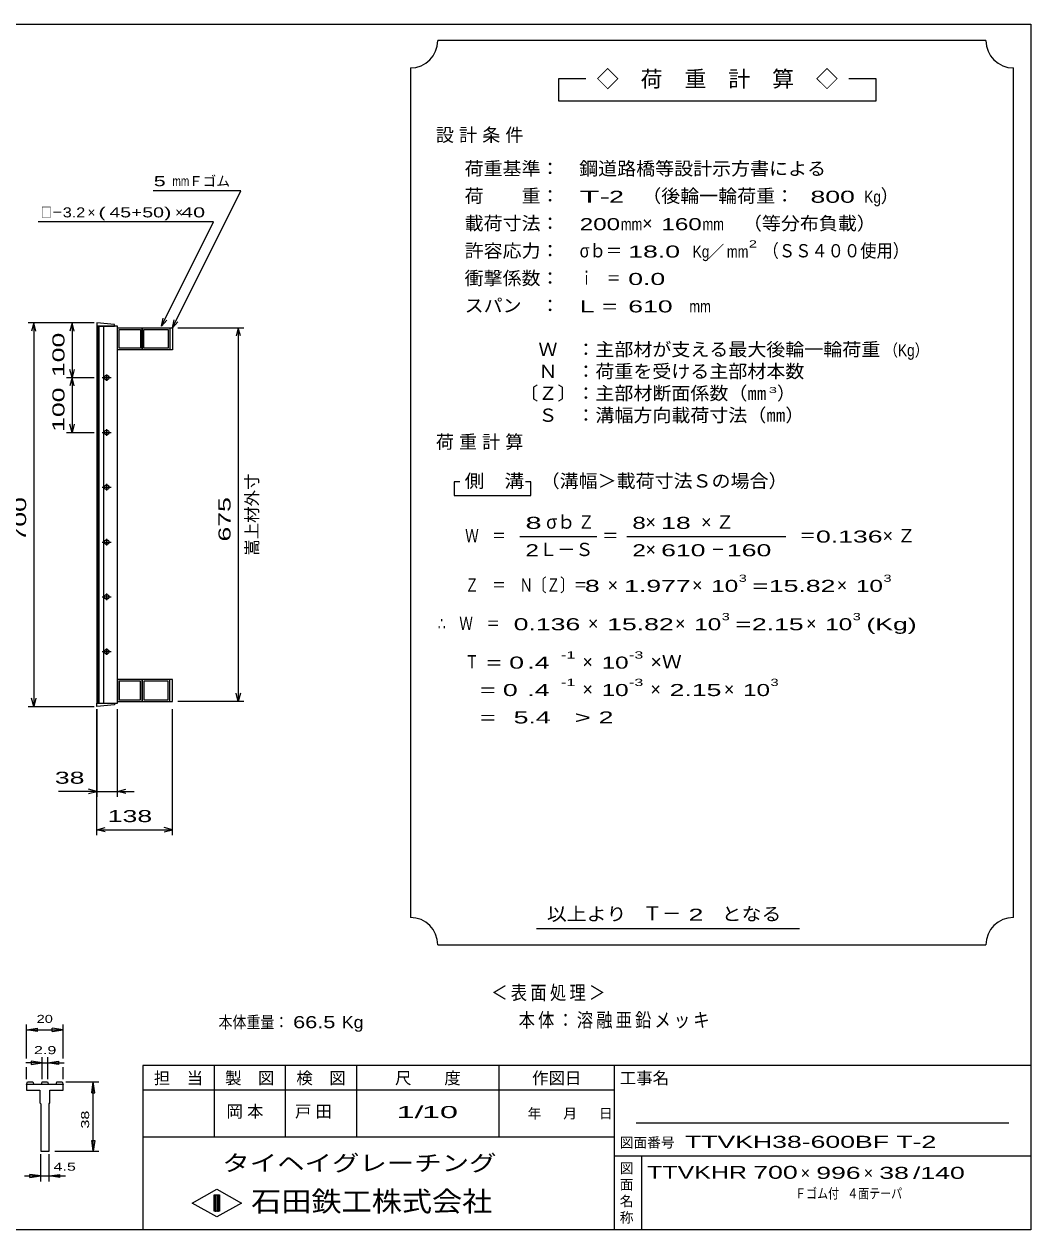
# Model space of a CAD drawing. Units: millimetres, scale not verified. Extents: x -1820 to 1731, y -1282 to 1054.
# Drawn here: x -106 to 1731, y -1146 to 1054 of the extents above; entities that cross this region are included whole.
import ezdxf
from ezdxf.enums import TextEntityAlignment as Align

# ---------------------------------------------------------------- set-up
doc = ezdxf.new("R2010")
doc.units = ezdxf.units.MM
doc.header["$LTSCALE"] = 10
for name, color, linetype, lineweight in [('0_2', 150, 'Continuous', 25), ('16', 3, 'Continuous', 25), ('22', 2, 'Continuous', 25), ('32', 4, 'Continuous', 25)]:
    doc.layers.add(name, color=color, linetype=linetype, lineweight=lineweight)
doc.styles.add('ベクトル', font='')
doc.styles.get('ベクトル').set_extended_font_data('ベクトル')

msp = doc.modelspace()

# ---------------------------------------------------------------- linework, layer by layer
at = {"layer": '0_2'}
for p, q in [((-1729, 1053.5), (1731, 1053.5)), ((1731, 1053.5), (1731, -1146.5)), ((1731, -846.5), (111, -846.5)), ((111, -846.5), (111, -1146.5)), ((241, -846.5), (241, -976.5)), ((371, -976.5), (371, -846.5)), ((501, -846.5), (501, -976.5)), ((761, -976.5), (761, -846.5)), ((971, -846.5), (971, -1146.5)), ((971, -891.5), (111, -891.5)), ((1691, -951.5), (1011, -951.5)), ((111, -976.5), (971, -976.5)), ((971, -1011.5), (1731, -1011.5)), ((1021, -1146.5), (1021, -1011.5)), ((201, -1097.5), (246, -1072.5)), ((246, -1072.5), (291, -1097.5)), ((246, -1122.5), (201, -1097.5)), ((241, -1082.5), (251, -1082.5)), ((241, -1112.5), (241, -1082.5)), ((241, -1082.5), (243, -1082.5)), ((243, -1082.5), (243, -1112.5)), ((245, -1112.5), (245, -1082.5)), ((245, -1082.5), (247, -1082.5)), ((291, -1097.5), (246, -1122.5)), ((247, -1082.5), (247, -1112.5)), ((249, -1112.5), (249, -1082.5)), ((249, -1082.5), (251, -1082.5)), ((251, -1082.5), (251, -1112.5)), ((251, -1082.5), (251, -1112.5)), ((251, -1112.5), (241, -1112.5)), ((243, -1112.5), (245, -1112.5)), ((247, -1112.5), (249, -1112.5)), ((1731, -1146.5), (-1729, -1146.5))]:
    msp.add_line(p, q, dxfattribs=at)
at = {"layer": '16'}
for p, q in [((59, 505.5), (27, 508.5)), ((27, 508.5), (27, 502.5)), ((27, 502.5), (59, 502.5)), ((27, 502.5), (27, -185.5)), ((65, 502.5), (27, 502.5)), ((28.5, 502.5), (28.5, -185.5)), ((31.5, -185.5), (31.5, 502.5)), ((39, 502.5), (39, -185.5)), ((59, 502.5), (59, 505.5)), ((65, -185.5), (65, 502.5)), ((65, 499.5), (110, 499.5)), ((65, 459.5), (65, 499.5)), ((68, 496.5), (107, 496.5)), ((68, 462.5), (68, 496.5)), ((107, 496.5), (107, 462.5)), ((110, 499.5), (110, 459.5)), ((110, 499.5), (160, 499.5)), ((110, 459.5), (110, 499.5)), ((113, 496.5), (157, 496.5)), ((113, 462.5), (113, 496.5)), ((157, 496.5), (157, 462.5)), ((160, 499.5), (160, 459.5)), ((160, 499.5), (165, 499.5)), ((165, 499.5), (165, 459.5)), ((107, 462.5), (68, 462.5)), ((157, 462.5), (113, 462.5)), ((110, 459.5), (65, 459.5)), ((160, 459.5), (110, 459.5)), ((165, 459.5), (160, 459.5)), ((37, 408.5), (53, 408.5)), ((47, 411.5), (43, 411.5)), ((43, 405.5), (47, 405.5)), ((45, 414.5), (45, 402.5)), ((37, 308.5), (53, 308.5)), ((47, 311.5), (43, 311.5)), ((45, 314.5), (45, 302.5)), ((43, 305.5), (47, 305.5)), ((37, 208.5), (53, 208.5)), ((47, 211.5), (43, 211.5)), ((43, 205.5), (47, 205.5)), ((45, 214.5), (45, 202.5)), ((47, 111.5), (43, 111.5)), ((45, 114.5), (45, 102.5)), ((37, 108.5), (53, 108.5)), ((43, 105.5), (47, 105.5)), ((37, 8.5), (53, 8.5)), ((47, 11.5), (43, 11.5)), ((43, 5.5), (47, 5.5)), ((45, 14.5), (45, 2.5)), ((45, -85.5), (45, -97.5)), ((37, -91.5), (53, -91.5)), ((47, -88.5), (43, -88.5)), ((43, -94.5), (47, -94.5)), ((110, -142.5), (65, -142.5)), ((65, -142.5), (65, -182.5)), ((107, -145.5), (68, -145.5)), ((68, -145.5), (68, -179.5)), ((107, -179.5), (107, -145.5)), ((110, -182.5), (110, -142.5)), ((160, -142.5), (110, -142.5)), ((110, -142.5), (110, -182.5)), ((157, -145.5), (113, -145.5)), ((113, -145.5), (113, -179.5)), ((157, -179.5), (157, -145.5)), ((160, -182.5), (160, -142.5)), ((165, -142.5), (160, -142.5)), ((165, -182.5), (165, -142.5)), ((27, -185.5), (59, -185.5)), ((27, -191.5), (27, -185.5)), ((27, -185.5), (65, -185.5)), ((59, -188.5), (27, -191.5)), ((59, -185.5), (59, -188.5)), ((65, -182.5), (110, -182.5)), ((68, -179.5), (107, -179.5)), ((110, -182.5), (160, -182.5)), ((113, -179.5), (157, -179.5)), ((160, -182.5), (165, -182.5))]:
    msp.add_line(p, q, dxfattribs=at)
for centre, radius, start, end in [((43, 408.5), 3, 90, 270), ((45, 408.5), 4, 46.6, 133.4), ((45, 408.5), 4, 226.6, 313.4), ((47, 408.5), 3, 270, 90), ((43, 308.5), 3, 90, 270), ((45, 308.5), 4, 46.6, 133.4), ((47, 308.5), 3, 270, 90), ((45, 308.5), 4, 226.6, 313.4), ((43, 208.5), 3, 90, 270), ((45, 208.5), 4, 46.6, 133.4), ((45, 208.5), 4, 226.6, 313.4), ((47, 208.5), 3, 270, 90), ((43, 108.5), 3, 90, 270), ((45, 108.5), 4, 46.6, 133.4), ((47, 108.5), 3, 270, 90), ((45, 108.5), 4, 226.6, 313.4), ((43, 8.5), 3, 90, 270), ((45, 8.5), 4, 46.6, 133.4), ((45, 8.5), 4, 226.6, 313.4), ((47, 8.5), 3, 270, 90), ((45, -91.5), 4, 46.6, 133.4), ((43, -91.5), 3, 90, 270), ((45, -91.5), 4, 226.6, 313.4), ((47, -91.5), 3, 270, 90)]:
    msp.add_arc(centre, radius, start, end, dxfattribs=at)
at = {"layer": '22', "color": 4}
for p, q in [((1649, 1023.5), (649, 1023.5)), ((599, 973.5), (599, -576.5)), ((1699, -576.5), (1699, 973.5)), ((919, 953.5), (869, 953.5)), ((869, 953.5), (869, 913.5)), ((1449, 953.5), (1399, 953.5)), ((1449, 913.5), (1449, 953.5)), ((869, 913.5), (1449, 913.5)), ((290, 749.5), (130, 749.5)), ((165, 499.5), (290, 749.5)), ((240, 692.5), (-80, 692.5)), ((145, 502.5), (240, 692.5)), ((22, 508.5), (-98, 508.5)), ((-88, 508.5), (-92, 493.5)), ((-84, 493.5), (-88, 508.5)), ((-88, 508.5), (-88, -191.5)), ((22, 508.5), (-28, 508.5)), ((-18, 508.5), (-22, 493.5)), ((-14, 493.5), (-18, 508.5)), ((-18, 508.5), (-18, 408.5)), ((145, 502.5), (148, 517.1)), ((145, 502.5), (155, 513.5)), ((165, 499.5), (168, 514.1)), ((165, 499.5), (175, 510.5)), ((175, 499.5), (295, 499.5)), ((285, 499.5), (281, 484.5)), ((289, 484.5), (285, 499.5)), ((285, 499.5), (285, -182.5)), ((-18, 408.5), (-22, 423.5)), ((-14, 423.5), (-18, 408.5)), ((-28, 408.5), (22, 408.5)), ((-18, 408.5), (-22, 393.5)), ((-14, 393.5), (-18, 408.5)), ((-18, 408.5), (-18, 308.5)), ((-28, 308.5), (22, 308.5)), ((-18, 308.5), (-22, 323.5)), ((-14, 323.5), (-18, 308.5)), ((689, 218.5), (679, 218.5)), ((679, 218.5), (679, 193.5)), ((819, 218.5), (809, 218.5)), ((819, 193.5), (819, 218.5)), ((679, 193.5), (819, 193.5)), ((799, 118.5), (939, 118.5)), ((994, 118.5), (1284, 118.5)), ((285, -182.5), (281, -167.5)), ((289, -167.5), (285, -182.5)), ((-98, -191.5), (22, -191.5)), ((-88, -191.5), (-92, -176.5)), ((-84, -176.5), (-88, -191.5)), ((27, -196.5), (27, -356.5)), ((27, -426.5), (27, -196.5)), ((65, -356.5), (65, -196.5)), ((165, -426.5), (165, -196.5)), ((295, -182.5), (175, -182.5)), ((27, -346.5), (-43, -346.5)), ((27, -346.5), (12, -342.5)), ((12, -350.5), (27, -346.5)), ((27, -346.5), (65, -346.5)), ((65, -346.5), (80, -342.5)), ((80, -350.5), (65, -346.5)), ((65, -346.5), (95, -346.5)), ((27, -416.5), (42, -412.5)), ((42, -420.5), (27, -416.5)), ((27, -416.5), (165, -416.5)), ((165, -416.5), (150, -412.5)), ((150, -420.5), (165, -416.5)), ((829, -596.5), (1309, -596.5)), ((649, -626.5), (1649, -626.5))]:
    msp.add_line(p, q, dxfattribs=at)
for centre, start, end in [((599, 1023.5), 270, 0), ((1699, 1023.5), 180, 270), ((599, -626.5), 0, 90), ((1699, -626.5), 90, 180)]:
    msp.add_arc(centre, 50, start, end, dxfattribs=at)
at = {"layer": '32'}
for p, q in [((-101, -833.5), (-101, -771.5)), ((-101, -781.5), (-81, -778.5)), ((-81, -784.5), (-101, -781.5)), ((-101, -781.5), (-34.33, -781.5)), ((-81, -784.5), (-81, -778.5)), ((-34.33, -781.5), (-54.33, -778.5)), ((-54.33, -784.5), (-54.33, -778.5)), ((-54.33, -784.5), (-34.33, -781.5)), ((-34.33, -833.5), (-34.33, -771.5)), ((-72.5, -871.5), (-72.5, -831.5)), ((-62.83, -831.5), (-62.83, -871.5)), ((-72.5, -841.5), (-102.5, -841.5)), ((-101, -871.5), (-101, -849.5)), ((-72.5, -841.5), (-92.5, -838.5)), ((-92.5, -838.5), (-92.5, -844.5)), ((-92.5, -844.5), (-72.5, -841.5)), ((-72.5, -841.5), (-62.83, -841.5)), ((-62.83, -841.5), (-42.83, -838.5)), ((-42.83, -844.5), (-62.83, -841.5)), ((-62.83, -841.5), (-32.83, -841.5)), ((-42.83, -838.5), (-42.83, -844.5)), ((-34.33, -871.5), (-34.33, -849.5)), ((-101, -881.5), (-99.33, -876.5)), ((-99.33, -876.5), (-89.67, -876.5)), ((-89.67, -876.5), (-88, -881.5)), ((-74.17, -881.5), (-72.5, -876.5)), ((-72.5, -876.5), (-62.83, -876.5)), ((-62.83, -876.5), (-61.17, -881.5)), ((-47.33, -881.5), (-45.67, -876.5)), ((-45.67, -876.5), (-36, -876.5)), ((-36, -876.5), (-34.33, -881.5)), ((-29.33, -876.5), (30.67, -876.5)), ((17.67, -896.5), (20.67, -876.5)), ((23.67, -896.5), (20.67, -876.5)), ((20.67, -1003.17), (20.67, -876.5)), ((-101, -881.5), (-101, -891.5)), ((-34.33, -881.5), (-101, -881.5)), ((-101, -891.5), (-76.83, -891.5)), ((-76.83, -891.5), (-76.83, -914.83)), ((-58.5, -914.83), (-58.5, -891.5)), ((-58.5, -891.5), (-34.33, -891.5)), ((-34.33, -891.5), (-34.33, -881.5)), ((17.67, -896.5), (23.67, -896.5)), ((-76.83, -914.83), (-75.17, -916.5)), ((-75.17, -916.5), (-75.17, -1003.17)), ((-60.17, -916.5), (-58.5, -914.83)), ((-60.17, -1003.17), (-60.17, -916.5)), ((20.67, -1003.17), (17.67, -983.17)), ((17.67, -983.17), (23.67, -983.17)), ((23.67, -983.17), (20.67, -1003.17)), ((-75.17, -1003.17), (-60.17, -1003.17)), ((-75.17, -1058.17), (-75.17, -1008.17)), ((-60.17, -1058.17), (-60.17, -1008.17)), ((-49.33, -1003.17), (30.67, -1003.17)), ((-105.17, -1048.17), (-75.17, -1048.17)), ((-75.17, -1048.17), (-95.17, -1045.17)), ((-95.17, -1051.17), (-95.17, -1045.17)), ((-95.17, -1051.17), (-75.17, -1048.17)), ((-75.17, -1048.17), (-60.17, -1048.17)), ((-60.17, -1048.17), (-40.17, -1045.17)), ((-40.17, -1051.17), (-60.17, -1048.17)), ((-60.17, -1048.17), (-30.17, -1048.17)), ((-40.17, -1051.17), (-40.17, -1045.17))]:
    msp.add_line(p, q, dxfattribs=at)

# ---------------------------------------------------------------- texts
at = {"layer": '0_2', "style": 'ベクトル'}
for s, height, p in [('担\u3000当', 21.99, (131, -869.5)), ('製\u3000図', 21.99, (261, -869.5)), ('検\u3000図', 21.99, (391, -869.5)), ('尺\u3000\u3000度', 21.99, (571, -869.5)), ('作図日', 21.99, (821, -869.5)), ('工事名', 21.99, (981, -869.5)), ('年', 18.33, (813, -934)), ('月', 18.33, (878, -934)), ('日', 18.33, (943, -934)), ('図面番号', 18.33, (981, -987)), ('図', 18.33, (981, -1034)), ('面', 18.33, (981, -1064)), ('名', 18.33, (981, -1094)), ('称', 18.33, (981, -1124))]:
    msp.add_text(s, height=height, dxfattribs=at).set_placement(p, align=Align.MIDDLE_LEFT)
at = {"layer": '0_2', "color": 222, "style": 'ベクトル'}
for s, height, width, p in [('タイヘイグレーチング', 29.33, 1.25, (256, -1024.5)), ('石田鉄工株式会社', 36.66, 1.1, (308.5, -1094.5))]:
    msp.add_text(s, height=height, dxfattribs=dict(at, width=width)).set_placement(p, align=Align.MIDDLE_LEFT)
at = {"layer": '22', "style": 'ベクトル'}
for s, height, p in [('◇\u3000荷\u3000重\u3000計\u3000算\u3000◇', 29.33, (939, 953.5)), ('Ｆゴム', 18.33, (195, 767)), ('）', 24.19, (1457, 740)), ('×', 18.33, (10, 710)), ('×', 18.33, (170, 710)), ('×', 24.19, (1022, 690)), ('／', 21.99, (1141.5, 638.5)), ('）', 24.19, (1268, 380)), ('σｂ', 24.19, (847, 145)), ('×', 24.19, (1028, 145)), ('Ｌ－Ｓ', 24.19, (834, 95)), ('×', 24.19, (1028, 95)), ('×', 24.19, (959, 30)), ('×', 24.19, (1113, 30)), ('×', 24.19, (1377, 30)), ('×', 24.19, (923, -40)), ('×', 24.19, (1082, -40)), ('×', 24.19, (1321, -40)), ('×', 24.19, (913, -110)), ('×', 24.19, (913, -160)), ('×', 24.19, (1037, -160)), ('×', 24.19, (1171, -160)), ('Ｔ－', 25.66, (1023, -569)), ('×', 21.99, (1311, -1042.5)), ('×', 21.99, (1426, -1042.5))]:
    msp.add_text(s, height=height, dxfattribs=at).set_placement(p, align=Align.MIDDLE_LEFT)
for s, height, width, p in [('荷重基準：\u3000', 24.19, 1.05, (698, 790)), ('鋼道路橋等設計示方書による', 24.19, 1.05, (907, 790)), (' 5 ', 18.33, 1.6, (120, 767)), ('mm', 18.33, 0.75, (165, 767)), ('荷\u3000\u3000重：\u3000', 24.19, 1.05, (698, 740)), ('T-', 21.99, 2, (908, 738.5)), (' 2 ', 21.99, 1.65, (948, 738.5)), ('（後輪一輪荷重：', 24.19, 1.05, (1022, 740)), ('  800', 21.99, 1.65, (1302, 738.5)), ('Kg', 21.99, 0.85, (1427, 738.5)), ('□－', 18.33, 0.8, (-75, 710)), ('3.2', 18.33, 1.2, (-35, 710)), ('(', 18.33, 1.6, (30, 710)), ('45', 18.33, 1.45, (50, 710)), ('+', 18.33, 1.35, (90, 710)), ('50', 18.33, 1.45, (110, 710)), (')', 18.33, 1.6, (150, 710)), (' 40 ', 18.33, 1.6, (170, 710)), ('載荷寸法：\u3000', 24.19, 1.05, (698, 690)), ('\u3000（等分布負載）', 24.19, 1.05, (1171, 690)), ('200', 21.99, 1.5, (908, 688.5)), ('mm', 21.99, 0.8, (983, 688.5)), ('160', 21.99, 1.5, (1057, 688.5)), ('mm', 21.99, 0.8, (1132, 688.5)), ('許容応力：\u3000', 24.19, 1.05, (698, 640)), ('σｂ＝', 24.19, 0.9, (908, 640)), (' 18.0', 21.99, 1.65, (983, 638.5)), ('Kg', 21.99, 0.85, (1114, 638.5)), ('mm', 21.99, 0.8, (1176.5, 638.5)), ('2', 13.2, 1.5, (1216.5, 652.5)), ('（ＳＳ４００使用）', 24.19, 0.9, (1241.5, 640)), ('衝撃係数：\u3000', 24.19, 1.05, (698, 590)), ('ｉ\u3000＝', 24.19, 0.75, (908, 590)), (' 0.0', 21.99, 1.65, (983, 588.5)), ('スパン\u3000：\u3000', 24.19, 1.05, (698, 540)), ('L =', 21.99, 1.65, (908, 538.5)), (' 610 ', 21.99, 1.65, (983, 538.5)), ('mm', 21.99, 0.8, (1108, 538.5)), ('\u3000Ｗ\u3000：主部材が支える最大後輪一輪荷重', 24.19, 1.05, (798, 460)), ('（Kg）', 21.99, 0.85, (1463, 458.5)), ('\u3000Ｎ\u3000：荷重を受ける主部材本数', 24.19, 1.05, (798, 420)), ('〔Ｚ〕：主部材断面係数（㎜', 24.19, 1.05, (798, 380)), ('3', 11, 1.8, (1253, 386)), ('\u3000Ｓ\u3000：溝幅方向載荷寸法（㎜）', 24.19, 1.05, (798, 340)), ('側\u3000溝', 24.19, 1.1, (698, 220)), ('\u3000（溝幅＞載荷寸法Ｓの場合）', 24.19, 1.05, (802, 220)), ('8', 21.99, 1.8, (809, 143.5)), ('Ｚ', 24.19, 0.9, (905, 145)), ('8', 21.99, 1.5, (1004, 143.5)), (' 18 ', 21.99, 1.65, (1043, 143.5)), ('Ｗ\u3000＝', 24.19, 0.75, (699, 120)), ('＝', 24.19, 0.9, (949, 120)), ('＝', 24.19, 0.9, (1309, 120)), ('0.136', 21.99, 1.65, (1339, 118.5)), ('2', 21.99, 1.5, (809, 93.5)), ('2', 21.99, 1.5, (1004, 93.5)), (' 610 ', 21.99, 1.65, (1043, 93.5)), ('－', 24.19, 0.75, (1148, 95)), (' 160 ', 21.99, 1.65, (1163, 93.5)), ('Ｚ\u3000＝\u3000Ｎ〔Ｚ〕＝', 24.19, 0.75, (699, 30)), ('3', 13.2, 1.5, (1198, 42.5)), ('3', 13.2, 1.5, (1462, 42.5)), (' 8 ', 21.99, 1.65, (904, 28.5)), ('1.977', 21.99, 1.65, (989, 28.5)), ('10', 21.99, 1.5, (1148, 28.5)), ('=', 21.99, 1.7, (1223, 28.5)), ('15.82', 21.99, 1.65, (1253, 28.5)), ('10', 21.99, 1.5, (1412, 28.5)), ('3', 13.2, 1.5, (1167, -27.5)), ('3', 13.2, 1.5, (1406, -27.5)), ('∴\u3000Ｗ\u3000＝', 24.19, 0.75, (649, -40)), (' 0.136', 21.99, 1.65, (774, -41.5)), ('15.82', 21.99, 1.65, (958, -41.5)), ('10', 21.99, 1.5, (1117, -41.5)), ('=', 21.99, 1.7, (1192, -41.5)), ('2.15', 21.99, 1.65, (1222, -41.5)), ('10', 21.99, 1.5, (1356, -41.5)), ('(Kg)', 21.99, 1.65, (1431, -41.5)), ('Ｔ', 24.19, 0.75, (699, -110)), (' = 0', 21.99, 1.65, (724, -111.5)), (' .4 ', 21.99, 1.65, (799, -111.5)), ('-1', 13.2, 1.65, (874, -97.5)), ('10', 21.99, 1.5, (948, -111.5)), ('-3', 13.2, 1.65, (998, -97.5)), ('×Ｗ', 24.19, 1.1, (1037, -110)), ('  = 0', 21.99, 1.65, (699, -161.5)), (' .4 ', 21.99, 1.65, (799, -161.5)), ('-1', 13.2, 1.65, (874, -147.5)), ('10', 21.99, 1.5, (948, -161.5)), ('-3', 13.2, 1.65, (998, -147.5)), ('2.15', 21.99, 1.65, (1072, -161.5)), ('10', 21.99, 1.5, (1206, -161.5)), ('3', 13.2, 1.5, (1256, -147.5)), ('  =', 21.99, 1.65, (699, -211.5)), (' 5.4', 21.99, 1.65, (774, -211.5)), ('>', 21.99, 1.7, (899, -211.5)), (' 2 ', 21.99, 1.65, (929, -211.5)), (' 38 ', 21.99, 1.65, (-63, -321.5)), (' 138 ', 21.99, 1.65, (33.5, -391.5)), ('以上より\u3000', 24.19, 1.1, (848, -570)), (' 2 ', 21.99, 1.65, (1093, -571.5)), ('となる', 24.19, 1.1, (1167, -570)), ('本体重量：', 21.99, 0.85, (249, -767.5)), (' 66.5', 21.99, 1.35, (374, -767.5)), ('Kg', 21.99, 1.1, (474, -767.5)), ('1/', 21.99, 2, (574, -931.5)), (' 10 ', 21.99, 2, (604, -931.5)), ('TTVKH38-600BF T-2            ', 21.99, 1.65, (1100, -985.85)), ('TTVKHR', 23.46, 1.45, (1031, -1041.5)), (' 700 ', 23.46, 1.55, (1211, -1041.5)), (' 996 ', 21.99, 1.65, (1326, -1042.5)), (' 38 ', 21.99, 1.65, (1441, -1042.5)), ('/', 21.99, 1.65, (1516, -1042.5)), (' 140 ', 21.99, 1.65, (1516, -1042.5)), ('Ｆゴム付', 18.33, 0.8, (1301, -1080)), ('４面テーパ', 18.33, 0.8, (1396, -1080))]:
    msp.add_text(s, height=height, dxfattribs=dict(at, width=width)).set_placement(p, align=Align.MIDDLE_LEFT)
at = {"layer": '22', "style": 'ベクトル', "width": 1.65}
for s, p in [(' 100 ', (-43, 396)), (' 100 ', (-43, 296)), (' 700 ', (-113, 96)), (' 675 ', (260, 96))]:
    msp.add_text(s, height=21.99, rotation=90, dxfattribs=at).set_placement(p, align=Align.MIDDLE_LEFT)
at = {"layer": '22', "style": 'ベクトル'}
msp.add_text('嵩上材外寸', height=21.99, rotation=90, dxfattribs=at).set_placement((310, 83.5), align=Align.MIDDLE_LEFT)
at = {"layer": '22', "attachment_point": 4, "style": 'ベクトル'}
for s, insert, char_height in [('\\T1.28;設計条件', (645.5, 850), 24.19), ('\\T1.28;荷重計算', (645.5, 290), 24.19), ('\\T1.42;×Ｚ', (1129.5, 145), 24.19), ('\\T1.42;×Ｚ', (1460.5, 120), 24.19), ('\\T1.2;\\W0.85;＜表面処理＞', (746.5, -715), 25.66), ('\\T1.19;\\W0.85;本体：溶融亜鉛メッキ', (796.5, -765), 25.66), ('\\T1.25;岡本\u3000', (263.5, -931.5), 21.99), ('\\T1.25;戸田\u3000', (388.5, -931.5), 21.99)]:
    msp.add_mtext(s, dxfattribs=dict(at, insert=insert, char_height=char_height))
at = {"layer": '32', "color": 2, "style": 'ベクトル'}
for s, width, p in [('20', 1.35, (-82.67, -761.5)), ('2.9', 1.5, (-87.67, -818.5)), (' 4.5 ', 1.5, (-60.17, -1031.17))]:
    msp.add_text(s, height=14.66, dxfattribs=dict(at, width=width)).set_placement(p, align=Align.MIDDLE_LEFT)
at = {"layer": '32', "color": 2, "style": 'ベクトル', "width": 1.5}
msp.add_text(' 38 ', height=14.66, rotation=90, dxfattribs=at).set_placement((5.67, -969.83), align=Align.MIDDLE_LEFT)

doc.saveas('drawing.dxf')
